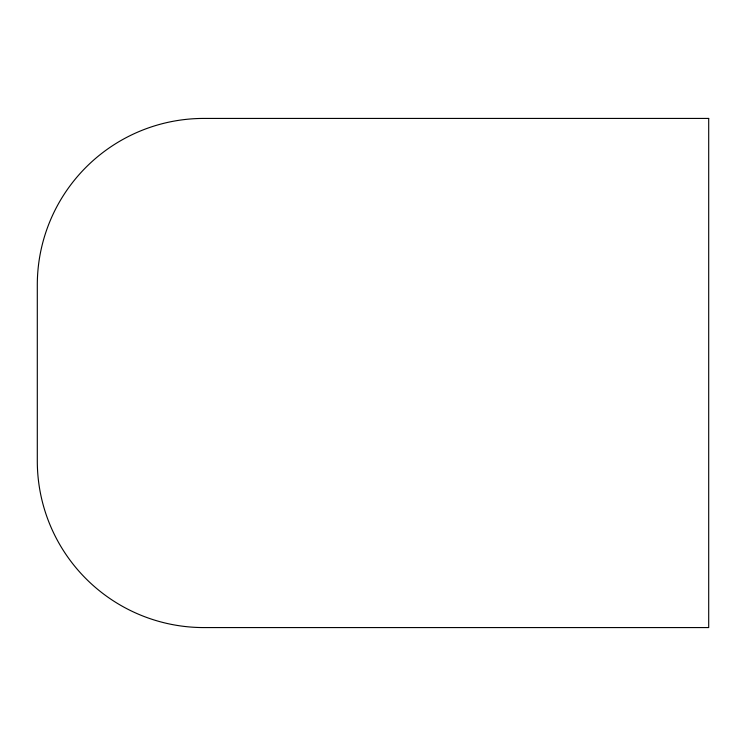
<?xml version="1.0" encoding="UTF-8"?>
<svg xmlns="http://www.w3.org/2000/svg" width="746" height="746" viewBox="0 0 746 746"><rect width="100%" height="100%" fill="white"/><g stroke="black" fill="none" stroke-linecap="round" stroke-linejoin="round"><path stroke-width="1.12" d="M708.7 118.427L203.835 118.427A166.535 166.535 0 0 0 37.3 284.963L37.3 461.037A166.535 166.535 0 0 0 203.835 627.572L708.7 627.572L708.7 118.427"/></g></svg>
